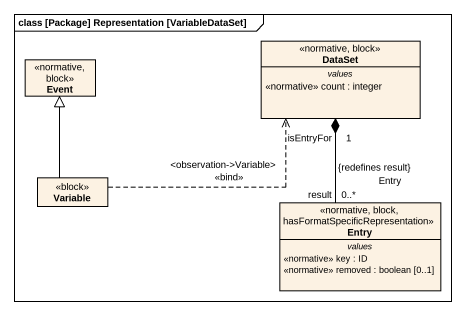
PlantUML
@startuml
mainframe class [Package] Representation [VariableDataSet]
hide circle
hide empty members
class DataSet <<normative, block>> {
  -- values --
  <<normative>> count : integer
}
class Event <<normative, block>>
class Variable <<block>>
class Entry <<normative, block, hasFormatSpecificRepresentation>> {
  -- values --
  <<normative>> key : ID
  <<normative>> removed : boolean [0..1]
}
Variable .right.> DataSet : <observation->Variable>\n<<bind>>
Variable -up-|> Event
Entry "result\n0..*\n{redefines result}" -up-* "isEntryFor\n1" DataSet : Entry
@enduml
